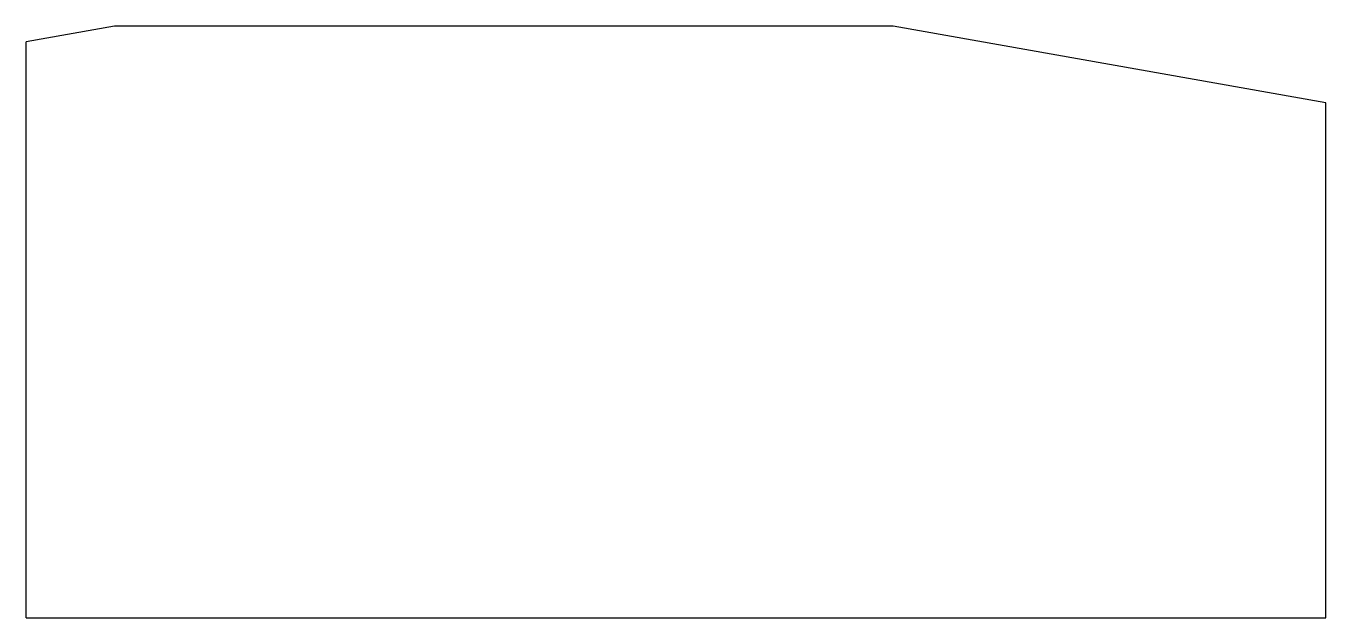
# Model space of a CAD drawing. Header units: millimetres. Extents: x 525 to 2507, y 10 to 912.
import ezdxf

# ---------------------------------------------------------------- set-up
doc = ezdxf.new("R2010")
doc.units = ezdxf.units.MM

msp = doc.modelspace()

# ---------------------------------------------------------------- linework, layer by layer
at = {"color": 7, "linetype": 'Continuous', "lineweight": 25}
for p, q in [((660, 912), (525, 888.1)), ((1847, 912), (660, 912)), ((2507, 795), (1847, 912)), ((525, 10), (525, 888.1)), ((2507, 10), (2507, 795)), ((525, 10), (2507, 10))]:
    msp.add_line(p, q, dxfattribs=at)

doc.saveas('drawing.dxf')
